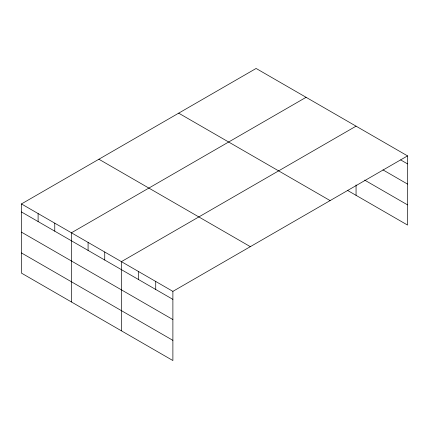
<?xml version="1.0" encoding="UTF-8"?>
<svg xmlns="http://www.w3.org/2000/svg" width="429" height="429" viewBox="0 0 429 429"><rect width="100%" height="100%" fill="white"/><g stroke="black" fill="none" stroke-linecap="round" stroke-linejoin="round"><path stroke-width="0.64" d="M347.447 190.363L407.55 225.064L407.55 155.888L256.113 68.458L21.45 203.936L21.45 273.112L172.887 360.542L172.887 291.371L21.45 203.936M306.086 97.308L71.423 232.791L71.423 301.962M356.059 126.164L121.402 261.642L121.402 330.818M172.887 291.371L407.55 155.888M400.686 159.931L407.55 163.899M382.952 169.879L407.55 184.084M364.645 180.105L407.55 204.88M178.673 113.165L330.11 200.595M98.89 159.229L250.327 246.659M21.45 211.947L172.887 299.378M21.45 232.132L172.887 319.562M21.45 252.928L172.887 340.358M356.059 184.92L356.059 195.334M155.727 281.462L155.727 289.468M138.562 271.552L138.562 279.558M104.74 252.027L104.74 260.033M88.084 242.406L88.084 250.418M54.767 223.171L54.767 231.183M38.106 213.556L38.106 221.562"/></g></svg>
